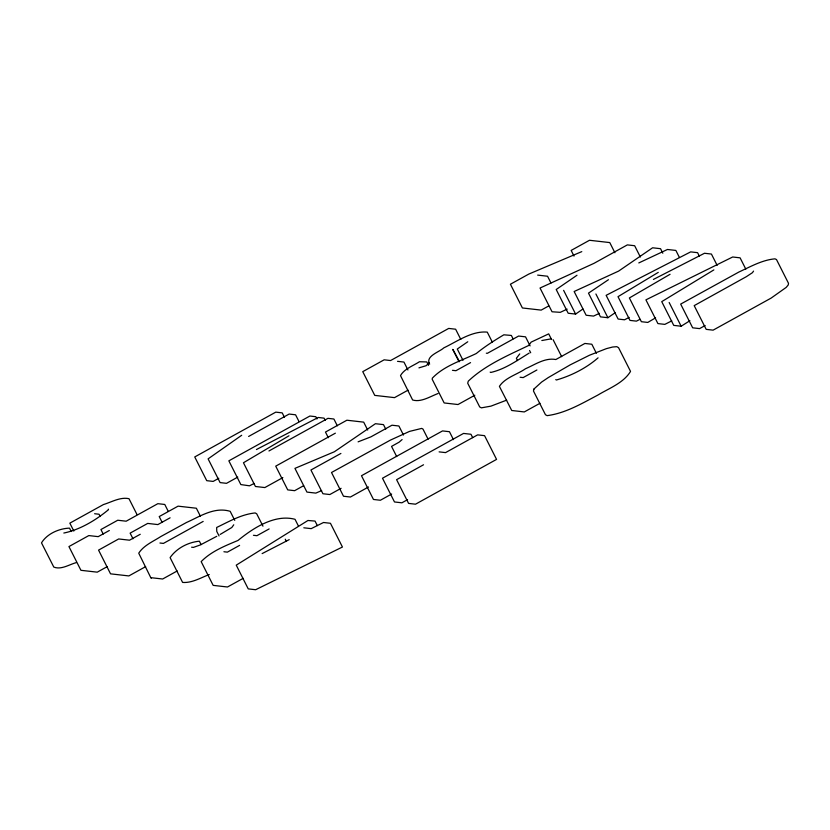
<?xml version="1.0" encoding="UTF-8"?>
<svg xmlns="http://www.w3.org/2000/svg" width="830" height="830" viewBox="0 0 830 830"><rect width="100%" height="100%" fill="white"/><g stroke="black" fill="none" stroke-linecap="round" stroke-linejoin="round"><path stroke-width="1.25" d="M402.104 439.578L399.178 442.131L391.542 446.395L396.678 456.562M753.547 271.109L752.416 272.697L746.326 276.691L694.191 305.627L706.185 329.365L713.105 330.153L771.122 298.095L786.228 287.377L788.241 284.939L788.5 283.31L776.507 259.572L774.992 258.836C762.096 259.998 750.434 266.71 738.866 272.053L680.673 304.091L692.666 327.819L699.586 328.607L705.147 325.536M598.067 357.844C586.488 368.012 571.31 375.741 556.401 380.005L555.778 379.611M467.767 341.763L457.289 349.015L462.995 360.313M519.736 353.912L516.364 358.311L517.505 360.562M529.187 353.072C517.08 360.552 504.816 369.277 490.789 372.452L490.177 372.099M241.696 435.273L208.102 458.865L220.095 482.593L226.517 483.33L237.774 477.105M576.985 275.259L556.204 289.504L568.187 313.242L575.605 314.082L582.93 308.999M608.442 279.72L588.491 293.135L600.474 316.873L607.892 317.714L615.341 312.609M713.862 269.906L661.738 301.643L673.732 325.381L681.15 326.221L689.886 320.733M658.263 272.375L618.008 296.673L629.991 320.401L636.423 321.137L639.847 319.405M288.975 435.792L243.46 462.756L255.443 486.494L264.843 487.563L282.854 477.603M655.576 317.838L647.794 322.434L641.362 321.698L629.379 297.96L670.08 274.284M368.479 486.992L350.426 497.025L343.506 496.236L331.512 472.498L390.359 440.128L409.543 431.393L421.702 428.405L422.968 429.058L428.114 439.226M248.626 436.456L289.151 414.056L295.573 414.793L299.007 421.567M109.332 530.495L98.21 536.647L88.82 535.578L68.942 546.565L80.925 570.303L97.245 572.161L107.329 566.579M218.788 478.298L213.154 481.41L206.732 480.674L194.739 456.946L275.788 412.137L282.21 412.873L284.503 417.386M268.951 450.97L327.964 418.341L333.899 419.015L337.322 425.8M548.744 305.938L541.191 310.109L522.402 307.971L510.409 284.233L528.762 274.097L581.778 251.625M140.249 534.281L129.542 540.195L118.669 538.961L98.563 550.114L110.546 573.841L128.847 575.927L145.644 566.641M170.098 517.816L157.866 524.581L147.699 523.419L130.134 533.13L132.987 538.784M408.038 390.162L394.52 397.632L374.745 395.381L362.752 371.653L384.166 359.815L390.598 360.542L448.708 328.421L455.629 329.209L460.775 339.387M335.362 433.177L275.726 466.149L287.72 489.887L294.64 490.675L303.645 485.695M470.558 362.617L455.919 370.709L452.454 370.315M203.174 521.427L163.417 543.411L159.951 543.017M340.902 453.45L310.928 470.008L322.922 493.746L329.842 494.535L341.099 488.31M474.812 395.246L458.004 404.532L444.164 402.955L432.171 379.217L432.389 378.096C444.175 365.781 461.49 360.666 476.285 353.518C484.896 346.483 494.317 340.518 503.841 334.812L511.363 335.445L513.075 338.837M536.906 369.993L523.149 377.598L520.088 377.256M177.205 570.957L162.649 579.008L150.78 577.659L138.734 553.185C143.777 545.331 153.187 541.482 160.792 536.553L186.511 522.475C200.217 516.343 214.451 506.622 230.169 511.311L234.745 520.358M239.611 545.372L227.368 552.137L223.913 551.742M269.138 528.928L256.906 535.692L253.441 535.298M423.528 464.779L396.595 479.678L408.588 503.405L415.508 504.194L496.558 459.395L484.564 435.657L477.644 434.868L445.554 452.609L439.112 451.873M539.977 403.276L524.301 411.939L511.726 410.487L499.401 386.365C505.128 377.567 517.215 374.548 525.546 368.707C535.091 364.629 544.978 357.481 555.851 359.525L584.901 343.454L591.832 344.243L596.397 353.29M391.646 494.026L380.389 500.251L373.469 499.463L361.486 475.725L442.525 430.926L449.455 431.704L453.45 439.62M243.18 578.334L227.493 586.997L213.154 585.368L201.171 561.63C211.111 551.411 225.003 545.86 237.982 540.465C253.098 528.15 274.689 513.884 295.024 519.3L298.447 526.085M407.561 499.681L401.907 502.804L394.489 501.963L382.495 478.225L463.545 433.426L470.963 434.266L472.675 437.659M220.189 534.427L231.798 527.507L233.759 524.788M216.744 536.315L200.476 544.885L193.39 547.406L191.595 547.198M256.439 449.538L318.201 417.48L324.084 418.154L325.225 420.405M629.13 317.423L624.554 319.789L618.122 319.052L606.139 295.324L690.674 251.884L697.584 252.673L699.306 256.065M262.135 553.6L289.214 539.635M653.418 279.44L704.504 253.264L711.424 254.053L717.141 265.361M254.084 483.475L249.508 485.82L240.845 484.575L228.852 460.837L309.901 416.027L315.836 416.712L316.977 418.963M671.74 320.888L664.83 324.374L657.91 323.586L645.916 299.848L732.683 256.989L740.101 257.84L745.817 269.138M638.789 262.944L667.465 249.477L675.869 250.432L679.293 257.217M599.395 313.335L593.554 316.085L586.136 315.244L574.142 291.506L618.599 271.109L652.598 247.786L660.535 248.689L662.817 253.212M437.991 393.534C430.189 396.491 421.018 402.56 412.624 399.987L400.496 375.585C404.428 368.769 413.029 365.895 419.451 361.745L426.796 361.932L428.508 365.325M567.17 309.134L560.281 312.339L552.033 311.769L540.039 288.031L593.958 263.359L627.356 244.892L634.649 245.722L640.355 257.03M209.253 574.536C200.725 577.763 191.979 583.168 182.61 582.421L170.098 557.604C176.634 548.225 188.068 542.28 199.366 541.191L201.088 544.584M321.625 490.623L315.836 493.113L306.934 492.097L294.94 468.369L334.355 451.769L375.44 423.705L383.481 424.618L385.763 429.131M506.663 400.143L490.966 406.129L481.379 407.852L479.699 406.949L467.705 383.211L468.276 381.167C485.353 364.993 507.773 355.52 528.783 345.425L531.127 342.126L548.713 333.868L551.566 339.522M358.104 441.84L370.865 436.881L391.978 425.209L398.898 425.998L403.473 435.034M76.464 562.553C69.326 564.442 61.223 570.086 53.794 567.077L41.5 542.862C47.061 533.721 59.075 528.492 69.523 528.129L71.235 531.522M541.834 340.528L551.421 338.796M537.664 275.104L547.551 276.234L550.975 283.009M486.318 353.196L487.376 353.31L518.615 336.046L525.535 336.835L530.1 345.882M397.529 361.33L403.94 362.067L407.935 369.973M303.811 527.797L311.198 528.637L323.524 522.495L330.444 523.284L342.437 547.022L255.65 589.725L248.232 588.885L236.249 565.147L307.951 520.493L315.037 521.074L317.33 525.598M94.61 513.729L99.061 514.237L100.202 516.499M418.943 367.866L426.081 365.719L429.401 362.7M63.827 533.036C79.836 529.831 95.948 520.12 108.471 509.703L108.357 509.132M150.78 577.659L151.299 578.168M669.156 302.494L681.15 326.221M614.905 252.756L609.77 242.578L589.497 240.275L571.154 250.421L574.007 256.076M595.899 293.976L607.892 317.714M563.622 290.344L575.605 314.082M553.112 339.698L561.671 356.661M529.55 350.509L530.692 352.771M492.408 342.292L487.272 332.125C471.897 330.703 457.278 341.421 443.801 347.874C439.61 351.962 424.97 356.091 429.65 364.163M459.301 361.299L452.796 349.389L459.083 361.818M367.69 430.044L363.696 422.138L346.888 420.219L325.474 432.057L328.327 437.711M285.261 539.189L286.402 541.451M262.965 526.179L256.678 513.749L255.152 512.95C241.364 514.32 228.945 521.593 216.651 527.475L216.765 531.408L219.047 535.921M200.362 516.146L196.368 508.23L178.077 506.155L159.215 516.571L162.068 522.226M168.2 511.239L164.776 504.464L157.856 503.675L126.16 521.199L117.746 520.234L100.928 529.54L103.211 534.053M136.992 514.527L128.992 498.695C120.34 496.765 111.614 502.088 103.47 504.547L69.834 523.149L73.829 531.055M534.032 388.948L533.462 390.982L545.455 414.72L547.146 415.633C565.365 413.288 581.654 403.598 597.714 395.153C609.189 388.222 623.455 383.045 630.541 371.415L618.547 347.677L616.804 346.681L612.654 347.013L606.398 348.642L589.362 355.282L570.262 364.827L548.225 377.608L541.648 382.039L534.032 388.948"/></g></svg>
